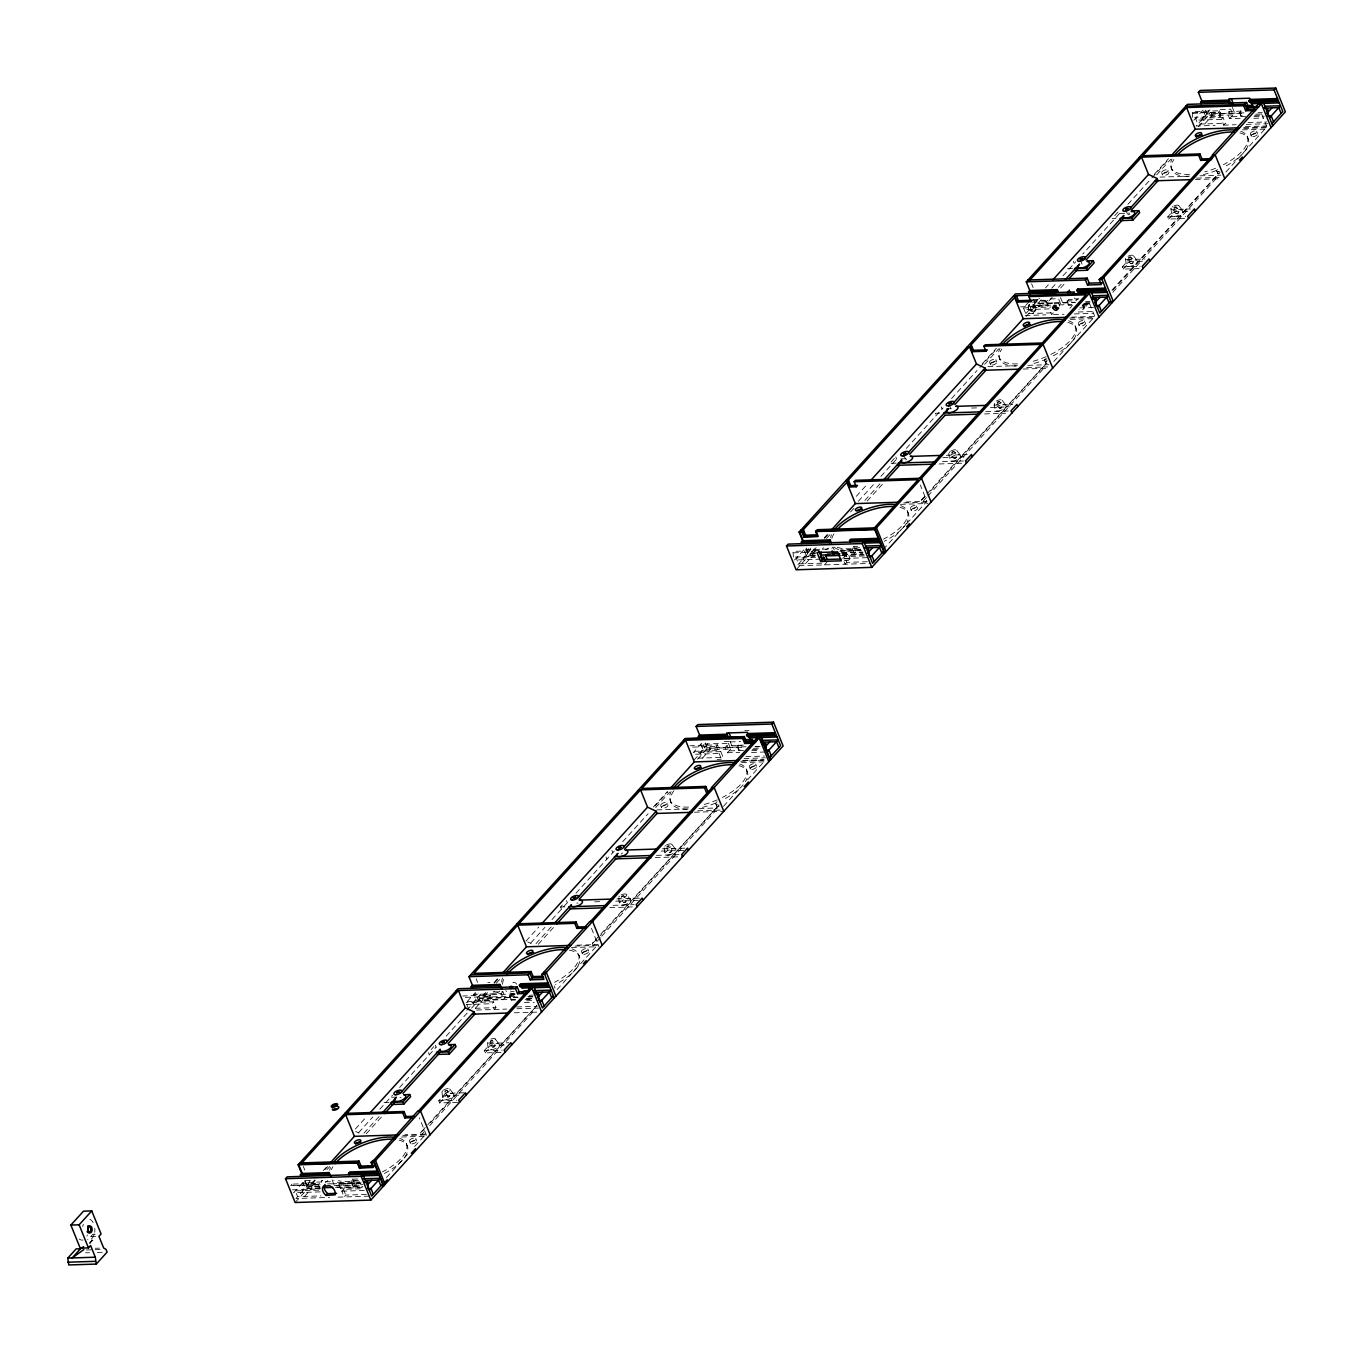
<?xml version="1.0" encoding="UTF-8"?>
<svg xmlns="http://www.w3.org/2000/svg" width="1353" height="1353" viewBox="0 0 1353 1353"><rect width="100%" height="100%" fill="white"/><g stroke="black" fill="none" stroke-linecap="round" stroke-linejoin="round"><path stroke-width="0.75" stroke-dasharray="5 3.75" d="M362.232 1187.613L340.618 1188.306L340.127 1182.59L359.78 1181.964M467.191 1001.575L490.784 1000.814L490.885 996.552L490.293 995.098L462.777 995.994M515.358 1000.036L511.417 1000.155L510.944 994.438L514.867 994.32M694.377 751.338L717.969 750.594L718.071 746.315L717.479 744.877L689.962 745.757M738.603 749.934L738.129 744.218L736.861 745.604L738.603 749.934L742.543 749.799M793.416 557.115L792.926 551.398L818.48 550.586M1020.602 306.877L1048.118 305.998L1047.645 300.281L1033.878 300.721M1072.692 305.22L1068.769 305.338L1068.278 299.622L1078.104 299.301M1192.669 117.356L1192.196 111.639L1219.713 110.76L1220.288 112.198L1220.203 116.476L1194.648 117.288M1240.836 115.817L1240.346 110.083L1239.094 111.487L1240.836 115.817L1244.777 115.681M951.633 452.562C954.017 448.435 958.753 457.28 955.286 458.43C951.717 458.701 950.246 452.223 954.051 451.682M953.966 458.329L956.385 457.449M997.076 402.517C999.461 398.391 1004.197 407.236 1000.73 408.386C997.195 408.42 995.673 402.247 999.478 401.638M999.41 408.285L1001.812 407.405M1128.334 257.933C1130.719 253.806 1135.455 262.651 1131.987 263.801C1128.453 263.835 1126.948 257.662 1130.753 257.053M1130.668 263.717L1133.087 262.82M1173.778 207.888C1176.163 203.762 1180.898 212.607 1177.431 213.757C1173.863 214.028 1172.391 207.55 1176.18 207.009M1176.112 213.656L1178.514 212.776M444.799 1091.211L447.183 1090.417L449.517 1096.184L448.198 1097.266L444.799 1091.364L447.183 1090.417M626.236 901.707C623.564 905.647 618.981 896.481 622.82 895.652C626.354 896.532 627.572 901.876 623.834 902.502M669.329 845.896C669.109 847.35 665.101 846.792 668.264 845.608C676.669 849.092 667.553 859.138 666.944 846.69M669.278 852.458L671.663 851.511M905.901 460.02L906.527 459.073M89.416 1243.424L92.19 1240.363L90.685 1236.608L92.833 1234.24L96.959 1234.122M90.11 1243.39L92.19 1240.363M1051.247 312.864L1025.777 313.676L1023.46 307.909L1029.768 300.958M1193.836 120.231L1203.105 110.033L1206.538 109.931M856.28 496.331L867.594 483.867M1045.514 287.918L1048.321 284.806M810.718 549.589L803.141 557.926L805.475 563.694L813.052 555.356L810.143 548.185M1037.903 299.351L1030.326 307.689L1032.66 313.456L1040.237 305.118L1037.903 299.351L1031.02 299.571M891.069 462.066L894.604 458.16M1114.72 215.719L1118.762 211.271L1119.641 213.436L1082.755 254.06M1243.965 112.84L1207.113 113.956L1196.17 125.998L1215.095 125.389M814.421 548.692L811.597 551.804L815.808 551.669M824.298 537.801L827.123 534.706M982.295 363.788L996.4 348.245M1154.363 174.266L1168.468 158.724M796.105 569.782L816.163 547.694M824.569 538.426L828.78 533.792M858.259 501.337L873.801 484.205M880.871 476.408L897.834 457.72M906.324 448.384L943.075 407.896M951.565 398.56L977.018 370.519M979.826 367.441L996.654 348.905M1026.098 316.467L1041.827 299.131M1051.704 288.257L1055.949 283.589M1063.001 275.809L1075.703 261.822M1127.912 204.303L1149.086 180.998M1151.893 177.903L1168.721 159.366M1198.454 126.624L1209.667 114.261L1243.306 113.195M812.476 553.969L818.125 547.745M826.582 538.409L830.827 533.759M850.58 511.992L854.825 507.324M984.578 364.397L998.683 348.854M1156.646 174.875L1170.768 159.333M864.905 500.441L880.465 483.309M1058.367 287.36L1061.192 284.248M1047.645 300.281L1046.376 301.668L1048.118 305.998M1192.889 112.959L1218.444 112.147L1219.713 110.76M867.205 501.05L882.748 483.917M1052.194 297.288L1046.545 303.512L1045.666 301.347L1038.766 298.066M1060.651 287.969L1066.299 281.745M1221.37 119.352L1223.044 117.491L1225.378 123.275L1223.687 125.119L1221.37 119.352L1195.815 120.163M1241.53 111.115L1229.133 111.521L1227.459 113.364L1229.589 118.641L1241.969 118.235M827.799 561.174L824.434 564.894L822.303 559.618M1053.31 312.797L1051.619 314.657L1049.285 308.89L1023.731 309.702M1229.589 118.641L1234.629 113.077L1232.295 107.31M1068.769 305.338L1067.01 301.009L1068.278 299.622M842.75 558.451L844.424 556.607L865.074 555.948M853.675 546.409L856.009 552.176L854.335 554.037L852.001 548.269L853.675 546.409L857.616 546.291M1069.935 308.23L1071.61 306.37M842.192 555.39L846.318 555.254L847.993 553.394L850.124 558.671L845.084 564.218L842.953 558.958M1139.158 268.604L1123.193 269.112L1122.33 266.947L1129.062 259.539L1145.01 259.015M1184.602 218.56L1168.637 219.068L1167.757 216.903L1174.489 209.478A4.279 1.81 -22 0 0 1179.004 206.028A4.279 1.81 -22 0 0 1174.032 205.893M291.96 1184.129L290.709 1185.516L318.226 1184.636L319.494 1183.249L291.96 1184.129L292.552 1185.566L320.069 1184.687M1123.193 269.112L1129.924 261.687L1143.894 261.247M1168.637 219.068L1175.368 211.643L1189.338 211.203M926.399 497.633L922.171 502.318L921.292 500.153L925.537 495.469M926.94 493.913L1046.732 362.807M1111.929 290.168L1218.799 173.285M310.446 1180.492L304.56 1180.679L293.618 1192.72L321.135 1191.841M467.377 1001.338L475.36 992.544L478.573 1000.476L518.52 999.19M930.661 490.936L1046.596 363.23M1112.826 290.286L1220.085 172.152M927.82 496.077L1043.755 368.388L1042.875 366.223M1112.809 292.333L1215.823 178.867L1214.943 176.702M355.315 1129.062L366.595 1116.631M525.979 941.096L538.697 927.076M883.154 549.504L926.906 501.32L920.344 485.084M1053.835 361.505L1094.78 316.416L1088.218 300.197M1225.919 171.983L1266.848 126.894L1261.013 112.468M309.752 1182.319L302.176 1190.657L304.51 1196.424L312.086 1188.086L309.177 1180.915M431.167 1049.556L433.856 1046.596M466.751 1010.353L477.694 998.311L517.641 997.026M561.444 909.182L560.582 907.017L564.116 903.127M693.937 760.115L704.879 748.074L746.856 746.738M314.86 1179.867L310.632 1184.535L319.054 1184.264M323.333 1170.531L326.158 1167.419M493.997 982.566L498.225 977.898M653.398 806.997L667.503 791.454M295.14 1202.513L315.198 1180.425M325.008 1169.618L327.815 1166.523M358.697 1132.512L372.802 1116.969M379.855 1109.189L392.556 1095.203M399.625 1087.44L436.309 1047.019M446.186 1036.127L470.151 1009.744M471.554 1008.188L485.862 992.442M494.285 983.174L499.883 976.984M530.782 942.973L544.904 927.397M551.973 919.617L568.953 900.929M576.023 893.149L614.194 851.088M622.668 841.752L648.121 813.728M655.14 805.999L667.756 792.097M697.624 759.202L707.433 748.378L745.283 747.177M311.511 1186.699L317.16 1180.476M327.037 1169.584L329.861 1166.489M514.275 993.981L482.7 994.996L483.579 997.161L487.807 992.493M496.28 983.174L501.929 976.951M655.681 807.606L669.803 792.063M475.326 1008.289L482.903 999.935L480.569 994.167L472.992 1002.505L475.326 1008.289L495.959 1007.63L493.625 1001.846L466.108 1002.725M363.94 1133.171L379.466 1116.073M536.025 943.633L551.567 926.501M490.293 995.098L489.042 996.501L490.784 1000.814M717.479 744.877L716.227 746.264L717.969 750.594M366.223 1133.78L381.749 1116.682M538.308 944.242L553.851 927.109M466.396 1004.518L491.951 1003.706L493.625 1001.846M501.202 993.508L502.893 991.664L505.21 997.432L503.536 999.275L476.019 1000.155L473.685 994.387L501.202 993.508L503.536 999.275M695.543 754.23L719.136 753.469L720.811 751.625L723.145 757.392L697.353 758.204M728.388 743.271L730.721 749.055L703.205 749.934L700.871 744.15L728.388 743.271L730.079 741.427L732.396 747.194L727.356 752.758L725.225 747.482L726.916 745.638L743.423 745.114M495.959 1007.63L494.285 1009.473L491.951 1003.706M340.618 1188.306L338.859 1183.976L340.127 1182.59M511.417 1000.155L509.675 995.842L510.944 994.438M366.426 1194.445L345.793 1195.105L344.102 1196.948L341.785 1191.181L343.459 1189.338L362.029 1188.746M352.71 1179.139L355.044 1184.907L353.37 1186.767L351.036 1180.983L352.71 1179.139L358.613 1178.953M457.602 1102.374L439.64 1102.949L438.761 1100.784L445.492 1093.376L465.449 1092.734M501.033 1052.397L485.067 1052.905L484.205 1050.74L490.936 1043.332L508.897 1042.757M439.64 1102.949L446.372 1095.541L460.341 1095.084M485.067 1052.905L491.815 1045.497L505.768 1045.04M424.013 1131.937L421.189 1135.032L420.326 1132.884L536.938 1005.533L428.275 1125.222M600.343 937.73L593.274 945.51L592.394 943.345L599.464 935.566M600.884 934.01L719.119 804.883L600.36 935.684M429.662 1125.713L532.693 1012.23L531.814 1010.082M601.747 936.158L714.858 811.58L713.978 809.432M386.417 1177.567L408.995 1152.705M414.644 1146.481L425.941 1134.051L404.902 1134.71M557.081 989.601L598.009 944.512L598.889 946.677M723.534 806.253L740.48 787.598M747.532 779.835L764.462 761.181M921.292 500.153L926.416 495.604M592.394 943.345L597.519 938.796M420.326 1132.884L424.166 1129.467M1128.182 214.738L1129.856 214.062M89.788 1242.443L92.883 1240.346M622.498 852.897L621.179 854.098M576.75 903.043L578.069 903.127M400.048 1097.655L400.945 1097.503M1220.305 109.492L1230.621 109.153L1232.955 114.92L1205.422 115.8L1203.105 110.033M1192.771 113.077L1220.288 112.198M1258.019 112.722L1262.231 112.587M1255.652 114.193L1261.842 114.007M1254.603 115.36L1262.467 115.123M1245.707 116.324L1231.264 116.781L1229.133 111.521M1223.044 117.491L1195.528 118.387L1197.862 124.155L1225.378 123.275M1254.011 116.51L1264.328 116.172M1253.791 118.32L1263.634 117.999M1248.075 122.548L1266.662 121.956M1223.501 125.136L1236.118 124.73M1246.299 124.391L1267.643 123.715M1245.403 126.624L1266.425 125.947M1243.695 127.639L1266.848 126.894M1243.711 128.467L1266.848 127.74M1242.46 129.854L1265.613 129.127M1159.961 177.108L1189.422 176.161M1199.942 175.822L1220.981 175.146M1196.61 178.122L1221.86 177.311M1195.342 179.509L1219.408 178.748M1171.106 208.159A4.279 1.81 -22 0 0 1174.522 209.512L1190.454 208.971M1119.641 213.436L1129.62 213.114M1112.031 218.679L1116.022 218.56M1167.757 216.903L1185.718 216.328M1072.574 268.537L1066.587 268.723L1067.466 270.888M1122.33 266.947L1140.275 266.372M1050.283 298.945L1058.553 298.692L1060.87 304.459L1062.562 302.598L1060.228 296.831M1078.815 298.776L1074.891 298.912L1072.844 293.855M1032.491 302.226L1048.22 301.719M1067.01 301.009L1076.853 300.704M1052.735 302.92L1035.045 303.478L1024.103 315.537L1045.717 314.843M1053.953 302.886L1074.975 302.209M1085.174 301.888L1089.706 301.736M1052.313 303.326L1037.599 303.799L1036.11 300.129M1054.41 303.258L1075.432 302.582M1085.952 302.243L1090.146 302.108M1033.354 305.338L1050.554 304.78M1083.584 303.732L1091.837 303.461M1050.621 305.169L1035.908 305.643L1033.489 299.639M1059.044 304.915L1071.661 304.51M1084.26 304.104L1090.569 303.901M1082.518 304.899L1090.383 304.645M1023.46 307.909L1050.977 307.03M1081.926 306.032L1090.197 305.778M1079.762 307.909L1095.49 307.402M1078.07 312.002L1094.577 311.478M1053.53 314.589L1064.05 314.251M1074.231 313.93L1093.884 313.304M1071.627 317.16L1094.78 316.416M1069.546 318.073L1094.763 317.262M1070.392 319.393L1093.545 318.648M987.876 366.629L1017.355 365.699M1027.874 365.361L1048.913 364.684M1026.639 367.593L1047.679 366.917M1023.257 369.048L1049.116 368.219M993.779 405.139L1012.704 404.53M946.305 408.843L952.613 408.657M971.522 408.048L979.927 407.777M990.447 407.439L1009.372 406.83M939.54 413.172L935.329 413.308L936.208 415.472M985.779 411.701L1008.915 410.957M984.561 413.933L1005.583 413.257M946.237 455.251L967.26 454.574M900.861 458.904L907.17 458.701M942.906 457.551L963.928 456.874M896.193 463.149L889.885 463.352L890.764 465.517M942.449 461.677L963.471 461.001M939.117 463.978L964.351 463.166M905.867 501.997L926.906 501.32M903.787 502.893L927.532 502.132M900.421 504.348L927.786 503.485M852.001 548.269L860.254 547.999M860.745 549.233L841.092 549.859L841.684 551.297M841.059 550.857L860.001 550.248M793.518 552.836L819.191 551.906M839.824 551.246L861.455 550.553M815.724 553.462L807.859 553.715L796.917 565.774L870.622 563.406M841.481 552.65L862.504 551.973M814.607 553.901L810.413 554.037L808.198 548.54M841.938 553.022L862.977 552.345M841.803 553.597L847.993 553.394M815.453 555.22L806.168 555.576L803.834 549.808L831.368 548.929L833.042 547.069L835.376 552.836M842.784 554.341L862.588 553.766M815.03 555.677L808.722 555.88L805.525 547.948L794.583 559.99L820.138 559.178M842.361 554.798L863.383 554.138M795.378 557.047L815.047 556.421M841.583 555.576L865.176 554.815M815.538 557.521L796.274 558.146L798.591 563.913L821.998 563.169M844.712 558.4L868.305 557.639M843.934 558.857L850.124 558.671M844.306 560.649L848.449 560.514L846.318 555.254M867.391 561.715L846.758 562.374L844.424 556.607M744.86 730.603L748.987 730.468M724.176 741.613L730.079 741.427M730.282 741.934L740.598 741.596M692.516 747.127L718.071 746.315M736.861 745.604L742.763 745.418M755.008 746.467L758.948 746.349M755.786 746.839L759.997 746.704M753.418 748.327L759.625 748.124M752.369 749.494L760.234 749.241M743.49 750.441L729.03 750.898L726.916 745.638M720.811 751.625L693.294 752.505L702.545 742.307L704.879 748.074M751.778 750.627L760.031 750.357M727.356 752.758L739.736 752.353M751.575 752.437L765.324 751.997M745.858 756.665L764.428 756.073M717.073 759.388L721.267 759.253M744.065 758.526L765.426 757.832M742.729 760.369L763.769 759.693M743.169 760.741L764.191 760.065M740.649 761.265L763.769 760.521M741.495 762.585L764.648 761.857M656.881 809.906L688.457 808.891M698.977 808.553L717.919 807.944M697.742 810.785L720.895 810.041M694.377 812.24L723.804 811.31M662.361 848.872L687.578 848.06M661.127 851.105L686.36 850.293M656.476 855.35L679.595 854.622M655.241 857.582L682.572 856.72M616.917 898.916L640.054 898.172M594.677 901.825L603.083 901.555M615.7 901.149L640.916 900.337M560.582 907.017L564.776 906.882M613.129 905.343L634.151 904.667M609.797 907.643L632.933 906.899M576.97 945.189L598.009 944.512M574.89 946.102L598.635 945.341M571.524 947.557L596.774 946.745M493.05 991.969L502.893 991.664M465.331 997.364L490.885 996.552M509.675 995.842L513.599 995.707M529.209 995.318L533.268 995.081M483.579 997.161L515.155 996.146M527.822 996.704L533.725 996.518M518.098 997.415L480.247 998.615L478.032 993.119M528.6 997.076L532.811 996.941M526.232 998.548L532.422 998.362M526.926 998.92L533.234 998.717M525.184 999.715L533.048 999.478M526.655 1000.797L532.845 1000.594M524.389 1002.674L534.215 1002.353M516.609 1006.97L537.242 1006.294M476.594 1010.048L506.699 1009.084M516.88 1008.746L538.511 1008.07M514.309 1012.822L541.623 1011.959M484.205 1050.74L502.166 1050.165M396.632 1097.131L390.645 1097.317L389.765 1095.152M389.021 1102.374L383.034 1102.577L383.914 1104.741M438.761 1100.784L456.722 1100.209M402.805 1135.624L430.136 1134.761M401.553 1137.01L426.821 1136.216L419.379 1117.815M330.386 1181.659L302.869 1182.539L305.203 1188.306L320.34 1187.816M351.036 1180.983L359.289 1180.729M327.477 1183.909L331.214 1183.774M331.671 1183.858L361.15 1182.911M338.859 1183.976L360.49 1183.283M340.702 1184.027L360.372 1183.401M319.494 1186.04L306.894 1186.446L295.952 1198.487L329.591 1197.422M334.208 1185.566L362.908 1184.653M319.951 1186.429L309.448 1186.75L307.232 1181.27M336.762 1185.888L362.012 1185.076M335.51 1187.274L362.841 1186.395M320.373 1188.205L307.757 1188.61L304.56 1180.679M337.185 1187.663L362.418 1186.869M292.451 1189.845L319.968 1188.966L318.226 1184.636M318.699 1190.133L295.292 1190.877L297.626 1196.644L321.016 1195.9M341.785 1191.181L367.339 1190.369M337.996 1197.151L371.635 1196.069M90.685 1236.608L96.875 1236.405M95.217 1248.295L99.445 1248.159M86.372 1250.003L102.101 1249.495M85.51 1252.81L89.433 1252.692M97.298 1252.438L103.2 1252.252M621.585 896.853L623.885 895.787M492.543 1040.254C487.892 1039.222 490.919 1048.998 494.251 1046.985C496.365 1044.431 493.405 1038.935 490.327 1041.438M494.961 1046.14L492.577 1047.087M449.517 1096.184L447.217 1097.249M527.704 941.908L531.154 943.548M355.636 1131.446L359.086 1133.087M1178.903 205.741L1182.793 210.814M1133.459 255.785L1137.366 260.858M1002.201 400.353L1006.108 405.443M956.757 450.414L960.664 455.487M671.832 844.255L675.654 849.244M621.095 895.026A4.279 1.81 -22 0 1 626.405 894.299L630.21 899.288M495.13 1038.884L498.953 1043.873M449.703 1088.928L453.509 1093.917M1256.666 131.342L1257.546 133.507M1250.409 134.099L1251.288 136.264M1247.128 136.213L1248.007 138.378M1218.444 112.147L1220.203 116.476M1208.195 110.608L1209.667 114.261M1205.557 110.1L1207.113 113.956M1216.804 171.222L1217.666 173.387M1171.258 168.06L1172.138 170.224M1168.045 170.36A3.433 1.438 -22 0 1 1163.512 173.37A3.433 1.438 -22 0 1 1162.954 170.918A3.433 1.438 -22 0 1 1168.045 170.36L1168.924 172.524A3.433 1.438 -22 0 1 1164.392 175.535A3.433 1.438 -22 0 1 1163.834 173.066A3.433 1.438 -22 0 1 1168.924 172.524M1161.635 172.744L1162.515 174.909M1174.489 209.478L1175.368 211.643M1125.628 209.461L1127.962 215.228M1129.062 259.539L1129.924 261.687M1080.184 259.505L1082.518 265.289M1073.318 261.315L1074.197 263.48M1084.683 321.05A3.433 1.438 -22 0 1 1080.134 324.077A3.433 1.438 -22 0 1 1079.593 321.608A3.433 1.438 -22 0 1 1084.683 321.05L1085.546 323.215A3.433 1.438 -22 0 1 1081.013 326.242A3.433 1.438 -22 0 1 1080.455 323.773A3.433 1.438 -22 0 1 1085.546 323.215M1078.256 323.435L1079.136 325.599M1075.06 325.735L1075.923 327.9M1031.595 283.775L1033.151 287.614M1044.685 360.71L1045.565 362.875M999.19 357.581L1000.053 359.746M995.909 359.695L996.772 361.86M989.635 362.452L990.514 364.617M948.927 404.09L951.26 409.858M941.214 406.813L942.094 408.978M903.483 454.134L905.817 459.902M916.81 505.954A3.433 1.438 -22 0 1 912.277 508.965A3.433 1.438 -22 0 1 911.719 506.496A3.433 1.438 -22 0 1 916.81 505.954L917.689 508.119A3.433 1.438 -22 0 1 913.157 511.13A3.433 1.438 -22 0 1 912.598 508.66A3.433 1.438 -22 0 1 917.689 508.119M895.787 456.874L896.65 459.039M910.4 508.339L911.262 510.487M907.186 510.639L908.066 512.804M806.185 548.1L809.145 555.423M755.701 764.073L756.581 766.238M749.444 766.83L750.306 768.978M746.163 768.944L747.025 771.092M719.136 753.469L721.47 759.236M705.217 742.898L707.433 748.378M715.822 803.953L716.701 806.117M670.293 800.79L671.173 802.955M667.08 803.09A3.433 1.438 -22 0 1 662.547 806.1A3.433 1.438 -22 0 1 661.989 803.631A3.433 1.438 -22 0 1 667.08 803.09L667.959 805.255A3.433 1.438 -22 0 1 663.427 808.265A3.433 1.438 -22 0 1 662.869 805.796A3.433 1.438 -22 0 1 667.959 805.255M660.67 805.475L661.532 807.623M611.911 850.479L612.774 852.644M606.009 856.973L606.888 859.138M591.464 928.293L597.282 942.72M587.845 948.96L588.724 951.125M566.467 900.523L567.347 902.688M581.57 951.717L582.45 953.882M578.289 953.831L579.169 955.996M554.138 985.965L555.018 988.13M476.155 978.777L477.609 982.379M466.886 1004.653L468.442 1008.509M435.209 1045.108L436.072 1047.273M428.478 1052.533L429.341 1054.697M415.777 1138.499L416.639 1140.664M409.502 1141.239L410.382 1143.403M406.221 1143.37L407.101 1145.517M343.459 1189.338L345.793 1195.105M332.077 1179.799L334.411 1185.566M303.343 1166.506L304.814 1170.108M305.22 1180.831L308.18 1188.154M1170.954 208.7L1171.664 214.975M1125.51 258.744L1126.237 265.019M994.252 403.329L994.962 409.604M948.808 453.373L949.535 459.648M664.137 847.79L664.881 854.183M618.71 897.834L619.437 904.227M487.452 1042.419L488.179 1048.812M442.008 1092.463L442.735 1098.856M950.922 451.056A4.279 1.81 -22 0 1 956.875 450.701A4.279 1.81 -22 0 1 951.362 454.388A4.279 1.81 -22 0 1 950.06 451.631M996.349 401.012A4.279 1.81 -22 0 1 1001.981 400.116A4.279 1.81 -22 0 1 999.563 403.482A4.279 1.81 -22 0 1 994.354 403.786M1032.711 304.324A4.279 2.926 42.2 0 1 1035.958 309.82A4.279 2.926 42.2 0 1 1030.529 309.837A4.279 2.926 42.2 0 1 1029.633 304.34M1083.144 304.51A4.279 2.926 42.2 0 1 1084.007 308.535A4.279 2.926 42.2 0 1 1080.455 309.363M1082.4 305.271A4.11 2.807 42.2 0 1 1083.009 309.431A4.11 2.807 42.2 0 1 1078.882 309.448M1067.872 322.454A41.165 17.335 -22 0 1 1052.177 356.38M1047.019 358.833A41.165 17.335 -22 0 1 1030.935 364.228M1016.069 366.088A41.165 17.335 -22 0 1 1001.744 349.074M1047.036 363.331A3.433 1.438 -22 0 1 1047.104 360.659M1046.934 361.082A3.433 1.438 -22 0 1 1044.601 360.541A3.433 1.438 -22 0 1 1046.224 358.494M1068.633 320.779A41.165 17.335 -22 0 1 1048.761 355.484M1046.157 356.668A41.165 17.335 -22 0 1 1032.728 361.386M1017.473 363.889A41.165 17.335 -22 0 1 1000.002 348.414M899.999 507.358A41.165 17.335 -22 0 1 907.237 521.97M906.392 523.459A41.165 17.335 -22 0 1 884.304 541.285M860.423 549.69A41.165 17.335 -22 0 1 840.247 550.096M838.606 549.606A41.165 17.335 -22 0 1 833.634 546.663M831.841 538.359A41.165 17.335 -22 0 1 834.902 532.456M828.543 548.05A3.433 1.438 -22 0 1 825.702 549.69M822.641 549.521A3.433 1.438 -22 0 1 823.554 547.745M900.777 505.684A41.165 17.335 -22 0 1 883.441 539.12M859.561 547.525A41.165 17.335 -22 0 1 834.919 546.155M830.657 537.581A41.165 17.335 -22 0 1 831.469 534.773M1172.205 206.958A4.279 1.81 -22 0 1 1173.051 206.383M1239.94 132.932A41.165 17.335 -22 0 1 1241.175 155.206M1237.674 158.301A41.165 17.335 -22 0 1 1224.245 166.859M1216.448 170.41A41.165 17.335 -22 0 1 1200.365 175.264M1188.137 176.566A41.165 17.335 -22 0 1 1173.812 159.553M1219.239 173.793A3.433 1.438 -22 0 1 1219.053 171.205M1219.154 171.527A3.433 1.438 -22 0 1 1217.531 169.497M1240.718 131.258A41.165 17.335 -22 0 1 1223.366 164.694M1215.569 168.246A41.165 17.335 -22 0 1 1204.796 171.865M1189.541 174.351A41.165 17.335 -22 0 1 1172.087 158.893M1058.536 303.782A1.708 1.167 42.2 0 1 1059.45 306.066M83.074 1239.974A10.469 6.241 88.2 0 1 79.235 1238.993M87.353 1234.934A10.469 6.241 88.2 0 1 86.93 1236.033M94.135 1234.629A10.283 6.139 88.2 0 1 87.624 1239.483M82.77 1226.613A10.283 6.139 88.2 0 1 83.328 1224.245M89.839 1219.391A10.283 6.139 88.2 0 1 93.171 1222.605M94.811 1228.423A10.283 6.139 88.2 0 1 94.693 1232.262M666.539 844.965A4.279 1.81 -22 0 1 672.052 844.509A4.279 1.81 -22 0 1 668.365 848.06A4.279 1.81 -22 0 1 664.137 847.282M664.898 846.115A4.279 1.81 -22 0 1 665.625 845.524M626.405 894.299A4.279 1.81 -22 0 1 624.291 897.513A4.279 1.81 -22 0 1 618.997 898.223M618.947 896.768A4.279 1.81 -22 0 1 619.454 896.16M512.787 982.752A2.571 1.759 42.2 0 1 516.66 984.206M487.807 982.582A4.11 2.807 42.2 0 1 489.904 982.633M569.309 950.161A41.165 17.335 -22 0 1 577.494 966.668M576.463 968.19A41.165 17.335 -22 0 1 555.406 984.477M515.07 993.948A41.165 17.335 -22 0 1 505.734 990.734M502.521 984.257A41.165 17.335 -22 0 1 504.973 977.17M499.832 991.022A3.433 1.438 -22 0 1 496.788 992.899A3.433 1.438 -22 0 1 493.862 992.848M493.946 991.648A3.433 1.438 -22 0 1 494.386 991.174M571.879 948.876A41.165 17.335 -22 0 1 554.544 982.312M514.208 991.783A41.165 17.335 -22 0 1 510.487 991.123M501.659 982.092A41.165 17.335 -22 0 1 502.572 977.982M738.975 765.663A41.165 17.335 -22 0 1 745.351 781.763M743.118 784.825A41.165 17.335 -22 0 1 723.28 799.589M715.483 803.141A41.165 17.335 -22 0 1 702.038 807.42M687.172 809.297A41.165 17.335 -22 0 1 673.879 790.761M719.052 806.405A3.433 1.438 -22 0 1 716.955 804.883M717.394 804.359A3.433 1.438 -22 0 1 717.208 801.771M739.736 763.988A41.165 17.335 -22 0 1 722.401 797.424M717.259 799.86A41.165 17.335 -22 0 1 703.831 804.578M688.576 807.081A41.165 17.335 -22 0 1 671.105 791.606M490.851 1039.138A4.279 1.81 -22 0 1 495.452 1039.425A4.279 1.81 -22 0 1 491.325 1042.791A4.279 1.81 -22 0 1 487.435 1041.911M443.496 1090.197A4.279 1.81 -22 0 1 449.923 1089.182A4.279 1.81 -22 0 1 445.188 1093.038A4.279 1.81 -22 0 1 442.769 1090.789M399.034 1140.089A41.165 17.335 -22 0 1 383.339 1174.015M359.458 1182.421A41.165 17.335 -22 0 1 333.667 1180.256M331.367 1169.668A41.165 17.335 -22 0 1 332.906 1166.709M327.747 1180.543A3.433 1.438 -22 0 1 325.126 1182.285M321.608 1182.048A3.433 1.438 -22 0 1 322.318 1180.695M322.606 1180.526A3.433 1.438 -22 0 1 321.321 1180.442M399.811 1138.414A41.165 17.335 -22 0 1 382.459 1171.85M358.596 1180.256A41.165 17.335 -22 0 1 338.419 1180.662M329.692 1170.311A41.165 17.335 -22 0 1 330.504 1167.504M1028.957 305.068L1028.449 305.863L1028.99 305M1209.971 109.813L1202.411 118.168L1204.745 123.935L1212.305 115.58L1209.971 109.813M707.754 743.93L700.178 752.285L702.511 758.052L710.088 749.714L707.754 743.93M1035.146 310.801L1034.369 311.41L1035.214 310.767M952.224 461.136A6.004 2.52 -22 0 0 960.816 456.13A6.004 2.52 -22 0 0 952.478 456.401A6.004 2.52 -22 0 0 952.224 461.136M997.668 411.092A6.004 2.52 -22 0 0 1006.26 406.086A6.004 2.52 -22 0 0 997.905 406.357A6.004 2.52 -22 0 0 997.668 411.092M1028.601 308.687A4.11 2.807 42.2 0 0 1034.808 311.038A4.11 2.807 42.2 0 0 1031.882 305.085A4.11 2.807 42.2 0 0 1028.601 308.687M991.969 365.09A3.433 1.438 -22 0 0 996.873 362.232A3.433 1.438 -22 0 0 992.087 362.401A3.433 1.438 -22 0 0 991.969 365.09M991.089 362.925A3.433 1.438 -22 0 0 995.994 360.067A3.433 1.438 -22 0 0 991.225 360.236A3.433 1.438 -22 0 0 991.089 362.925M1128.926 266.507A6.004 2.52 -22 0 0 1137.518 261.518A6.004 2.52 -22 0 0 1129.18 261.772A6.004 2.52 -22 0 0 1128.926 266.507M1127.438 259.81A4.279 1.81 -22 0 0 1133.577 256.241A4.279 1.81 -22 0 0 1127.624 256.427A4.279 1.81 -22 0 0 1127.438 259.81M1174.37 216.463A6.004 2.52 -22 0 0 1182.962 211.457A6.004 2.52 -22 0 0 1174.607 211.728A6.004 2.52 -22 0 0 1174.37 216.463M1252.743 136.738A3.433 1.438 -22 0 0 1257.647 133.879A3.433 1.438 -22 0 0 1252.861 134.032A3.433 1.438 -22 0 0 1252.743 136.738M1251.863 134.573A3.433 1.438 -22 0 0 1256.768 131.715A3.433 1.438 -22 0 0 1251.999 131.867A3.433 1.438 -22 0 0 1251.863 134.573M668.382 855.164A6.004 2.52 -22 0 0 676.043 849.785A6.004 2.52 -22 0 0 666.961 851.003A6.004 2.52 -22 0 0 668.382 855.164M622.955 905.208A6.004 2.52 -22 0 0 630.616 899.83A6.004 2.52 -22 0 0 621.517 901.064A6.004 2.52 -22 0 0 622.955 905.208M583.904 954.355A3.433 1.438 -22 0 0 588.809 951.497A3.433 1.438 -22 0 0 584.039 951.666A3.433 1.438 -22 0 0 583.904 954.355M583.025 952.191A3.433 1.438 -22 0 0 587.929 949.332A3.433 1.438 -22 0 0 583.16 949.502A3.433 1.438 -22 0 0 583.025 952.191M751.778 769.468A3.433 1.438 -22 0 0 756.665 766.593A3.433 1.438 -22 0 0 751.896 766.762A3.433 1.438 -22 0 0 751.778 769.468M750.898 767.303A3.433 1.438 -22 0 0 755.803 764.445A3.433 1.438 -22 0 0 751.016 764.597A3.433 1.438 -22 0 0 750.898 767.303M491.68 1049.776A6.004 2.52 -22 0 0 499.342 1044.415A6.004 2.52 -22 0 0 490.26 1045.632A6.004 2.52 -22 0 0 491.68 1049.776M446.253 1099.837A6.004 2.52 -22 0 0 453.915 1094.459A6.004 2.52 -22 0 0 444.816 1095.676A6.004 2.52 -22 0 0 446.253 1099.837M411.836 1143.894A3.433 1.438 -22 0 0 416.741 1141.019A3.433 1.438 -22 0 0 411.955 1141.188A3.433 1.438 -22 0 0 411.836 1143.894M410.957 1141.729A3.433 1.438 -22 0 0 415.861 1138.871A3.433 1.438 -22 0 0 411.092 1139.023A3.433 1.438 -22 0 0 410.957 1141.729"/><path stroke-width="1.5" d="M368.134 1187.427L367.644 1181.71L363.72 1181.829M538.951 999.275L538.46 993.559L534.52 993.694M766.136 749.055L765.646 743.338L761.705 743.457M820.933 556.235L821.034 551.956M869.1 554.696L868.609 548.98L867.358 550.367M1096.285 304.459L1095.795 298.742L1091.871 298.861M1268.353 114.92L1267.879 109.204L1266.611 110.608M96.283 1264.074L95.319 1257.208L90.6 1245.521L88.452 1247.889L80.199 1248.142L70.88 1225.074L83.497 1211.172L91.75 1210.901L101.086 1233.987L98.938 1236.338L103.657 1248.024L106.024 1249.377L107.124 1252.117L96.283 1264.074L68.749 1264.954L67.802 1258.087L76.14 1248.904L80.47 1248.768L83.582 1246.654M70.88 1225.074L79.134 1224.803L91.75 1210.901M80.47 1248.768L72.149 1257.952L83.869 1249.529M1202.022 101.34L1198.369 92.325L1200.06 90.465L1275.744 88.046L1285.35 111.842L871.789 567.364L796.105 569.782L786.499 545.986L788.173 544.126L877.607 541.149L880.042 542.638L864.313 543.145M802.752 541.099L799.116 532.084L1015.359 293.905L1074.536 292.011L1072.844 293.855M1029.937 290.861L1026.301 281.847L1187.427 104.367L1246.603 102.473L1248.633 107.53L1245.69 110.76L1243.661 105.72L1246.603 102.473M847.299 481.956L849.346 486.995L850.597 485.609L848.568 480.552L802.853 530.173L805.052 535.568M972.908 350.681L970.727 345.269L1016.424 295.664L1018.471 300.704L1017.202 302.108L1015.173 297.051M1030.039 279.936L1141.543 157.134L1148.528 174.436L1157.153 178.545L1158.033 180.71L1131.209 210.239M1243.661 105.72L1186.547 107.547L1142.795 155.747L1199.908 153.921L1201.938 158.961L1200.686 160.347L1198.64 155.307L1199.908 153.921M801.872 532L803.547 530.139L805.593 535.196L803.902 537.04L801.872 532L799.116 532.084M970.152 346.639L971.42 345.252L973.45 350.292L972.198 351.679L970.152 346.639L967.395 346.723M849.346 486.995L856.229 486.776L854.183 481.736L855.451 480.332L921.494 478.235L931.101 502.031M801.923 543.568L801.348 542.13L802.617 540.743L830.133 539.864L831.3 542.739M1057.319 289.627L1056.05 291.013L1056.642 292.451L1029.109 293.33L1028.534 291.893L1029.802 290.506L1057.319 289.627L1058.486 292.502M1200.601 102.371L1201.87 100.968L1229.387 100.088L1228.118 101.492L1200.601 102.371L1201.193 103.809M803.902 537.04L817.669 536.6L815.622 531.56L817.313 529.699L876.473 527.805L886.097 551.601M856.229 486.776L857.481 485.389L850.597 485.609M972.198 351.679L985.948 351.239L983.919 346.199L985.17 344.812L1042.284 342.986L1086.036 294.785L1028.923 296.611L1030.969 301.668L1017.202 302.108M1028.923 296.611L1030.191 295.225M985.948 351.239L987.216 349.852L973.45 350.292M1030.969 301.668L1032.238 300.265L1018.471 300.704M870.419 480.755L976.46 363.974L969.458 346.656L847.874 480.586L850.208 486.353M1052.566 280.139L1148.528 174.436M831.368 530.038L855.35 503.604L899.542 502.2M999.224 345.133L1023.223 318.716L1067.416 317.295M1171.292 155.612L1195.291 129.178L1239.483 127.774M883.289 480.197L901.673 459.952M908.742 452.156L948.318 408.555M952.563 403.887L985.085 368.067L976.46 363.974M1065.42 279.581L1079.542 264.038M1083.77 259.37L1123.294 215.854M1130.347 208.074L1157.153 178.545M801.348 542.13L828.865 541.251L830.133 539.864M886.993 479.25L899.711 465.229M909.605 454.32L944.952 415.388M954.863 404.496L985.965 370.232L985.085 368.067M1069.124 278.633L1077.597 269.315M1086.053 259.979L1122.753 219.575M822.1 559.11L823.791 557.267L825.347 561.106M1074.57 268.469L1086.544 268.097L1093.275 260.672L1094.154 262.837L1087.423 270.262L1075.449 270.634M1120.013 218.425L1131.987 218.036L1138.719 210.628L1139.581 212.793L1132.85 220.201L1120.893 220.59M820.628 561.478L841.262 560.818L837.659 551.872L817.009 552.531L820.628 561.478L822.303 559.618L840.889 559.026M827.089 559.432L825.668 555.914L827.359 554.053L839.739 553.665M1085.461 279.953L1087.152 278.109L1089.182 283.149L1087.508 285.009L1085.461 279.953L1026.301 281.847M849.515 540.591L850.766 539.204L878.283 538.325L877.032 539.712L849.515 540.591L850.09 542.029M1076.7 290.354L1077.952 288.967L1105.469 288.088L1104.217 289.474L1076.7 290.354L1079.711 293.297L1087.575 293.043M1248.768 100.815L1250.037 99.429L1277.553 98.549L1276.285 99.936L1248.768 100.815L1251.779 103.758L1259.643 103.504M1086.611 293.415L1088.286 291.572L1091.042 291.47L1099.786 313.118L1110.728 301.059M1087.508 285.009L1101.274 284.57L1099.228 279.513L1100.919 277.669L1103.659 277.568L1113.282 301.381M1207.553 160.128L1208.821 158.741M1260.37 102.033L1212.406 154.868L1215.146 154.783L1224.769 178.579M874.41 527.873L918.163 479.689L854.183 481.736M919.431 478.286L1041.015 344.372M1101.596 277.636L1213.083 154.834M700.516 737.25L696.135 726.443L697.827 724.582L773.51 722.164L783.116 745.96L370.823 1200.094L295.14 1202.513L285.517 1178.717L287.208 1176.856L376.641 1173.88L379.077 1175.368L361.386 1175.943M302.514 1175.639L298.15 1164.815L458.024 988.722L517.184 986.827L519.231 991.884L517.539 993.728L515.51 988.688L517.184 986.827M472.603 985.694L468.95 976.68L685.21 738.484L744.37 736.59L746.416 741.647L744.725 743.49L742.696 738.45L744.37 736.59M786.499 545.986L862.165 543.568L863.857 541.707L872.6 563.338L883.526 551.297M815.622 531.56L874.799 529.666L1091.042 291.47M1099.228 279.513L1101.985 279.428L1263.11 101.949L1272.733 125.744M1198.369 92.325L1274.052 89.907L1275.744 88.046M301.888 1162.887L345.641 1114.703L402.754 1112.876L404.006 1111.49L406.052 1116.529L404.784 1117.916L402.754 1112.876M346.909 1113.316L458.396 990.514L465.398 1007.816L474.024 1011.926L474.886 1014.09L448.08 1043.62M574.822 923.338L576.868 928.395L578.12 927.008L576.09 921.951L574.822 923.338L517.725 925.164L473.973 973.365L531.069 971.539L533.116 976.578L530.156 979.826L528.127 974.786L531.069 971.539M518.977 923.778L640.561 789.864L647.563 807.166L656.188 811.276L657.068 813.441L624.545 849.244M300.958 1176.298L300.383 1174.861L301.634 1173.474L329.168 1172.594L330.91 1176.907M471.774 988.164L471.182 986.726L472.451 985.322L499.967 984.443L501.726 988.772M698.385 736.489L699.636 735.085L727.153 734.205L725.901 735.609L698.385 736.489L698.96 737.926L726.476 737.047L725.901 735.609M1094.543 300.129L1095.795 298.742M867.594 553.157L872.634 547.61M1094.78 302.937L1099.82 297.372M1266.848 113.398L1271.905 107.834M870.267 557.571L881.209 545.53L865.48 546.037M1097.452 307.334L1108.395 295.292L1092.666 295.8M1269.52 117.812L1280.462 105.771L1264.734 106.261M369.42 1113.519L465.398 1007.816M541.521 923.964L647.563 807.166M1271.854 123.58L1282.796 111.538L1274.052 89.907M906.611 526.807L909.436 523.696M1239.483 160.144L1242.308 157.033M330.386 1162.768L354.385 1136.334L398.577 1134.913M502.47 973.23L526.452 946.812L570.662 945.392M670.327 788.342L694.326 761.908L738.518 760.487M382.29 1112.961L396.395 1097.418M400.64 1092.75L440.148 1049.235A6.004 2.52 -22 0 0 443.547 1051.315A6.004 2.52 -22 0 0 450.65 1047.712A6.004 2.52 -22 0 0 448.553 1044.905M447.2 1041.455L474.024 1011.926M554.392 923.389L571.355 904.7A6.004 2.52 -22 0 0 574.805 906.747A6.004 2.52 -22 0 0 581.925 903.144A6.004 2.52 -22 0 0 579.811 900.337M578.424 896.921L618.017 853.32M623.665 847.096L656.188 811.276M300.383 1174.861L327.9 1173.981L329.168 1172.594M471.182 986.726L498.716 985.83L499.967 984.443M384.573 1113.57L394.45 1102.695M402.923 1093.359L439.607 1052.955M556.692 923.998L570.814 908.421M579.304 899.085L616.072 858.597M391.017 1102.323L402.991 1101.934L409.722 1094.526L410.602 1096.691L403.854 1104.099L391.896 1104.488M436.461 1052.279L448.418 1051.89L455.149 1044.465L456.029 1046.63L449.297 1054.055L437.323 1054.427M326.124 1195.477L335.172 1194.8A7.425 5.074 42.2 0 0 329.523 1185.634L323.35 1186.277A7.425 5.074 42.2 0 0 325.667 1195.122L327.815 1193.634L336.694 1193.346M357.31 1162.92L359.002 1161.06L361.031 1166.117L359.357 1167.977L357.31 1162.92L298.15 1164.815M348.533 1173.322L349.801 1171.935L377.318 1171.038L376.066 1172.442L348.533 1173.322L349.125 1174.759M519.349 985.17L520.617 983.783L548.134 982.904L546.866 984.291L519.349 985.17L522.359 988.113L530.224 987.859M746.535 734.95L747.803 733.546L775.32 732.666L774.051 734.07L746.535 734.95L749.545 737.875L757.409 737.622M704.558 787.818L705.809 786.414L707.856 791.471L706.587 792.858L704.558 787.818L638.498 789.932M521.852 992.848L523.526 991.005L529.429 990.802M366.663 1167.284L367.915 1165.897M359.357 1167.977L373.107 1167.521L371.077 1162.481L372.751 1160.62L375.508 1160.536L385.131 1184.332M530.951 986.388L529.26 988.248L532.017 988.164L541.623 1011.959M530.156 979.826L543.923 979.386L541.876 974.346L589.84 921.511L592.597 921.427L602.22 945.223M373.445 1160.603L417.773 1111.05L420.529 1110.948L430.136 1134.761M418.466 1111.016L529.953 988.214M590.534 921.494L712.118 787.564M757.139 737.994L711.441 787.598L714.181 787.497L723.804 811.31M285.517 1178.717L361.2 1176.298L362.892 1174.438L371.635 1196.069L382.561 1184.027M371.077 1162.481L373.834 1162.396L533.691 986.303L542.435 1007.934L553.377 995.893M541.876 974.346L544.633 974.261L760.876 736.066L770.5 759.862M696.135 726.443L771.819 724.024L773.51 722.164M366.392 1183.097L367.644 1181.71M537.192 994.962L538.46 993.559M764.377 744.725L765.646 743.338M367.881 1184.501L371.669 1180.323M537.429 997.753L542.485 992.189M764.614 747.516L769.671 741.951M369.301 1190.302L380.244 1178.26L362.536 1178.818M540.101 1002.167L551.043 990.125L533.353 990.684M767.286 751.93L778.229 739.888L760.538 740.446M769.62 757.697L780.563 745.655L771.819 724.024M384.472 1182.843L387.296 1179.731M411.295 1153.314L415.523 1148.646M583.363 963.776L586.187 960.664M744.167 786.651L748.412 782M336.44 1108.767L334.005 1108.885M1249.343 102.27L1276.877 101.39L1279.295 102.879L1263.567 103.386M1185.752 106.227L1244.912 104.333L1246.959 109.373L1254.823 109.119M1258.679 103.893L1261.436 103.809L1271.042 127.605M1246.57 105.568L1252.76 105.365M1252.946 106.65L1256.869 106.515M1246.959 107.344L1253.149 107.158L1249.529 98.211L1228.896 98.87L1231.061 104.232M1248.633 107.53L1258.476 107.208M1263.651 108.105L1278.771 107.614L1281.105 113.381M1245.69 110.76L1255.533 110.456M1267.761 116.07L1271.211 115.952L1273.545 121.736M1139.48 157.202L1198.64 155.307M1201.938 158.961L1212.254 158.639M1200.686 160.347L1211.003 160.026M1155.394 180.795L1191.13 179.645M1132.732 210.814L1138.719 210.628M1087.288 260.875L1093.275 260.672M1027.976 280.003L1087.152 278.109M1089.182 283.149L1102.949 282.709M1028.534 291.893L1056.05 291.013M1077.276 291.791L1104.792 290.912L1107.228 292.417L1091.499 292.908M1013.685 295.749L1089.351 293.33L1098.974 317.126M1091.567 297.626L1106.703 297.153L1109.037 302.92M1095.693 305.592L1099.126 305.49L1101.46 311.258M983.919 346.199L1043.078 344.305L1052.702 368.101M983.327 370.316L1019.063 369.183M955.928 406.357L987.47 405.342M943.734 413.037L981.585 411.836M944.614 415.202L978.253 414.119M910.501 456.401L942.026 455.386M898.307 463.081L936.141 461.88M897.073 465.314L934.906 464.113M845.811 480.653L848.568 480.552M800.79 530.224L803.547 530.139M805.593 535.196L817.381 534.807M864.381 547.864L879.518 547.39L881.852 553.157M833.076 552.903L837.287 552.785M821.305 555.085L829.558 554.831M825.668 555.914L840.128 555.457M819.664 557.402L823.791 557.267M868.508 555.829L871.941 555.728L874.275 561.495M747.127 736.387L774.643 735.508L777.062 736.996L761.35 737.503M760.876 736.066L758.137 736.15L756.445 738.011L759.202 737.926L768.808 761.722M684.787 738.958L743.947 737.064L745.993 742.104L755.82 741.799M757.714 736.624L760.471 736.522L770.077 760.335M683.519 740.345L742.696 738.45M744.336 739.685L752.606 739.414M750.712 740.767L756.615 740.581M744.725 741.461L750.915 741.275L747.296 732.328L726.662 732.988L728.912 738.535M746.416 741.647L756.242 741.326M761.418 742.222L776.554 741.732L778.888 747.499M744.725 743.49L754.551 743.186M765.544 750.188L768.978 750.086L771.311 755.853M705.809 786.414L641.829 788.461L685.582 740.277L694.326 761.908M656.526 813.457L692.262 812.307M626.625 850.005L656.053 849.075M614.431 856.703L652.264 855.485M615.294 858.867L651.03 857.717M579.084 900.134L612.723 899.052M568.987 906.747L606.821 905.546M569.867 908.912L603.489 907.829M516.914 923.845L576.09 921.951M578.12 927.008L585.984 926.754M576.868 928.395L584.733 928.141M470.641 974.82L529.801 972.925L531.847 977.982L543.635 977.593M543.568 972.486L546.324 972.401L555.931 996.197M468.95 976.68L528.127 974.786M533.116 976.578L542.942 976.274M519.941 986.625L547.458 985.745L549.876 987.233L534.147 987.741M456.333 990.582L515.51 988.688M519.231 991.884L529.057 991.563M534.232 992.459L549.369 991.969L551.703 997.736M517.539 993.728L527.366 993.423M538.359 1000.425L541.792 1000.307L544.126 1006.074M472.265 1014.175L508.001 1013.025M449.179 1044.668L455.149 1044.465M403.735 1094.712L409.722 1094.526M344.846 1113.384L404.006 1111.49M406.052 1116.529L413.917 1116.276M404.784 1117.916L412.648 1117.663M299.825 1162.954L359.002 1161.06M361.031 1166.117L374.798 1165.677M365.479 1180.526L378.552 1180.104L380.886 1185.888M324.466 1187.68L332.72 1187.427M367.542 1188.56L370.976 1188.458L373.31 1194.225M67.802 1258.087L95.319 1257.208M67.65 1262.214L95.167 1261.334M327.815 1193.634L327.341 1193.261A7.425 5.074 42.2 0 1 325.041 1184.433M1276.285 99.936L1276.877 101.39M1231.298 98.803L1233.462 104.164M1228.118 101.492L1228.71 102.929M1186.547 107.547L1195.291 129.178M1195.325 211.017L1194.445 208.852L1187.714 216.26L1188.594 218.425M1149.881 261.061L1149.001 258.897L1142.27 266.304L1143.15 268.469M1131.987 218.036L1132.85 220.201M1101.985 279.428L1111.591 303.224M1104.217 289.474L1104.792 290.912M1086.544 268.097L1087.423 270.262M1077.952 288.967L1079.711 293.297M1014.479 297.068L1023.223 318.716M1017.777 406.56L1016.898 404.395L1011.012 410.889L1011.892 413.054M972.333 456.604L971.471 454.456L965.568 460.933L966.448 463.098M884.828 553.005L875.222 529.209L816.045 531.086L818.091 536.143L804.325 536.583L802.278 531.526L799.538 531.628L803.225 540.777M874.799 529.666L884.405 553.462M877.032 539.712L877.607 541.149M846.623 481.972L855.35 503.604M862.165 543.568L871.789 567.364M828.865 541.251L829.457 542.688M832.129 550.84L833.685 554.696M818.7 550.688L822.303 559.618M774.051 734.07L774.643 735.508M729.064 732.92L731.229 738.281M688.457 850.225L687.578 848.06L681.692 854.555L682.572 856.72M643.03 900.269L642.151 898.104L636.265 904.599L637.128 906.764M544.633 974.261L554.256 998.057M546.866 984.291L547.458 985.745M517.725 925.164L526.452 946.812M521.193 985.238L522.359 988.113M498.716 985.83L499.291 987.284M511.755 1044.854L510.893 1042.689L504.162 1050.097L505.024 1052.262M466.328 1094.898L465.449 1092.734L458.718 1100.158L459.597 1102.323M448.418 1051.89L449.297 1054.055M402.991 1101.934L403.854 1104.099M383.863 1185.718L374.24 1161.923L371.5 1162.024L373.529 1167.064L359.78 1167.504L357.733 1162.464L298.573 1164.358L302.26 1173.508M373.834 1162.396L383.44 1186.192M376.066 1172.442L376.641 1173.88M345.641 1114.703L354.385 1136.334M361.2 1176.298L370.823 1200.094M327.9 1173.981L328.491 1175.419M79.134 1224.803L88.452 1247.889M910.383 456.181A6.004 2.52 -22 0 1 911.821 459.293A6.004 2.52 -22 0 1 904.48 462.658A6.004 2.52 -22 0 1 901.774 460.138M955.827 406.137A6.004 2.52 -22 0 1 956.977 409.519A6.004 2.52 -22 0 1 949.079 412.631A6.004 2.52 -22 0 1 947.929 409.249M1058.655 308.01A2.571 1.759 42.2 0 1 1055.695 308.416A2.571 1.759 42.2 0 1 1054.494 305.169M1005.347 344.474A41.165 17.335 -22 0 1 1062.088 321.625M1024.153 326.834A3.433 1.438 -22 0 1 1027.198 324.669A3.433 1.438 -22 0 1 1030.394 324.72M1003.097 343.848A41.165 17.335 -22 0 1 1065.2 319.917M837.49 529.361A41.165 17.335 -22 0 1 894.232 506.512M857.041 510.741A3.433 1.438 -22 0 0 861.793 507.815A3.433 1.438 -22 0 0 856.855 508.153A3.433 1.438 -22 0 0 857.041 510.741A3.433 1.438 -22 0 1 862.182 509.371M834.04 530.291A41.165 17.335 -22 0 1 895.415 504.534M1087.085 261.569A6.004 2.52 -22 0 1 1088.252 264.951A6.004 2.52 -22 0 1 1080.354 268.046A6.004 2.52 -22 0 1 1079.187 264.664M1131.226 211.592A6.004 2.52 -22 0 1 1134.406 214.062A6.004 2.52 -22 0 1 1127.066 217.934A6.004 2.52 -22 0 1 1123.903 215.465M1177.414 154.935A41.165 17.335 -22 0 1 1234.173 132.087M1196.272 137.228A3.433 1.438 -22 0 1 1198.995 135.232A3.433 1.438 -22 0 1 1202.191 134.979M1175.182 154.327A41.165 17.335 -22 0 1 1237.268 130.378M1067.737 292.992A1.708 1.167 42.2 0 1 1068.464 291.453A1.708 1.167 42.2 0 1 1070.443 292.806M1057.775 307.926A1.708 1.167 42.2 0 1 1055.289 307.216A1.708 1.167 42.2 0 1 1056.084 305.372M1069.631 291.504A1.708 1.167 42.2 0 1 1069.377 290.1M337.303 1106.517A3.433 1.438 -22 0 1 338.504 1108.107A3.433 1.438 -22 0 1 334.445 1110.17A3.433 1.438 -22 0 1 332.534 1108.936M87.539 1232.16A3.433 2.046 88.2 0 1 87.15 1231.518M88.402 1226.038A3.433 2.046 88.2 0 1 90.786 1229.454A3.433 2.046 88.2 0 1 88.537 1232.837M87.641 1226.072A10.469 6.241 88.2 0 1 87.911 1232.532M627.268 850.648A6.004 2.52 -22 0 1 622.16 856.263A6.004 2.52 -22 0 1 617.492 853.675M625.255 850.276A6.004 2.52 -22 0 1 626.388 850.361M512.263 987.183A2.571 1.759 42.2 0 1 511.806 986.692M507.223 974.109A41.165 17.335 -22 0 1 565.334 949.721M527.771 954.372A3.433 1.438 -22 0 1 531.408 952.512A3.433 1.438 -22 0 1 533.775 953.239M505.143 973.484A41.165 17.335 -22 0 1 568.446 947.996M676.449 787.666A41.165 17.335 -22 0 1 733.208 764.817M696.152 768.994A3.433 1.438 -22 0 1 701.226 767.709M672.999 788.596A41.165 17.335 -22 0 1 736.303 763.109M404.259 1095.034A6.004 2.52 -22 0 1 404.395 1098.619A6.004 2.52 -22 0 1 396.818 1101.443A6.004 2.52 -22 0 1 395.347 1098.348M335.138 1163.648A41.165 17.335 -22 0 1 395.313 1139.412M355.687 1143.911A3.433 1.438 -22 0 1 360.777 1141.983M333.058 1163.022A41.165 17.335 -22 0 1 396.378 1137.535M510.893 988.519A1.708 1.167 42.2 0 1 510.521 986.523A1.708 1.167 42.2 0 1 512.601 986.929M396.649 1092.717L399.034 1091.989L396.649 1092.717M442.076 1042.673L444.477 1041.945L442.076 1042.673M573.351 898.088L575.735 897.36L573.351 898.088M618.778 848.043L621.179 847.316L618.879 847.874M332.889 1105.79L336.068 1104.961L332.889 1105.79M903.55 453.83L905.884 453.34L903.55 453.83M948.994 403.769L951.311 403.143L948.994 403.769M1080.252 259.201L1082.586 258.558L1080.252 259.201M1125.696 209.14L1128.013 208.514L1125.696 209.14M903.195 455.927A4.279 1.81 -22 0 0 908.675 452.105A4.279 1.81 -22 0 0 902.18 452.967A4.279 1.81 -22 0 0 903.195 455.927M948.639 405.883A4.279 1.81 -22 0 0 954.102 402.044A4.279 1.81 -22 0 0 947.624 402.923A4.279 1.81 -22 0 0 948.639 405.883M1053.074 308.044A2.571 1.759 42.2 0 0 1056.862 310.141A2.571 1.759 42.2 0 0 1055.695 306.387A2.571 1.759 42.2 0 0 1053.074 308.044M1024.914 325.853A3.433 1.438 -22 0 0 1029.65 322.91A3.433 1.438 -22 0 0 1024.728 323.249A3.433 1.438 -22 0 0 1024.914 325.853M1079.897 261.298A4.279 1.81 -22 0 0 1085.377 257.476A4.279 1.81 -22 0 0 1078.882 258.338A4.279 1.81 -22 0 0 1079.897 261.298M1125.341 211.254A4.279 1.81 -22 0 0 1130.804 207.415A4.279 1.81 -22 0 0 1124.326 208.294A4.279 1.81 -22 0 0 1125.341 211.254M1196.864 136.332A3.433 1.438 -22 0 0 1201.718 133.457A3.433 1.438 -22 0 0 1196.915 133.643A3.433 1.438 -22 0 0 1196.864 136.332M332.77 1107.329A3.433 1.438 -22 0 0 337.675 1104.471A3.433 1.438 -22 0 0 332.906 1104.623A3.433 1.438 -22 0 0 332.77 1107.329M88.452 1227.306A3.433 2.046 88.2 0 0 89.907 1232.786A3.433 2.046 88.2 0 0 91.97 1228.084A3.433 2.046 88.2 0 0 88.452 1227.306M617.864 850.073A4.279 1.81 -22 0 0 624.004 846.504A4.279 1.81 -22 0 0 618.05 846.69A4.279 1.81 -22 0 0 617.864 850.073M572.437 900.117A4.279 1.81 -22 0 0 578.56 896.549A4.279 1.81 -22 0 0 572.607 896.735A4.279 1.81 -22 0 0 572.437 900.117M528.025 953.95A3.433 1.438 -22 0 0 532.896 951.074A3.433 1.438 -22 0 0 528.093 951.277A3.433 1.438 -22 0 0 528.025 953.95M695.882 769.062A3.433 1.438 -22 0 0 700.753 766.187A3.433 1.438 -22 0 0 695.949 766.373A3.433 1.438 -22 0 0 695.882 769.062M441.163 1044.702A4.279 1.81 -22 0 0 447.302 1041.133A4.279 1.81 -22 0 0 441.349 1041.32A4.279 1.81 -22 0 0 441.163 1044.702M395.736 1094.746A4.279 1.81 -22 0 0 401.875 1091.178A4.279 1.81 -22 0 0 395.905 1091.364A4.279 1.81 -22 0 0 395.736 1094.746M355.957 1143.488A3.433 1.438 -22 0 0 360.828 1140.613A3.433 1.438 -22 0 0 356.008 1140.799A3.433 1.438 -22 0 0 355.957 1143.488"/></g></svg>
